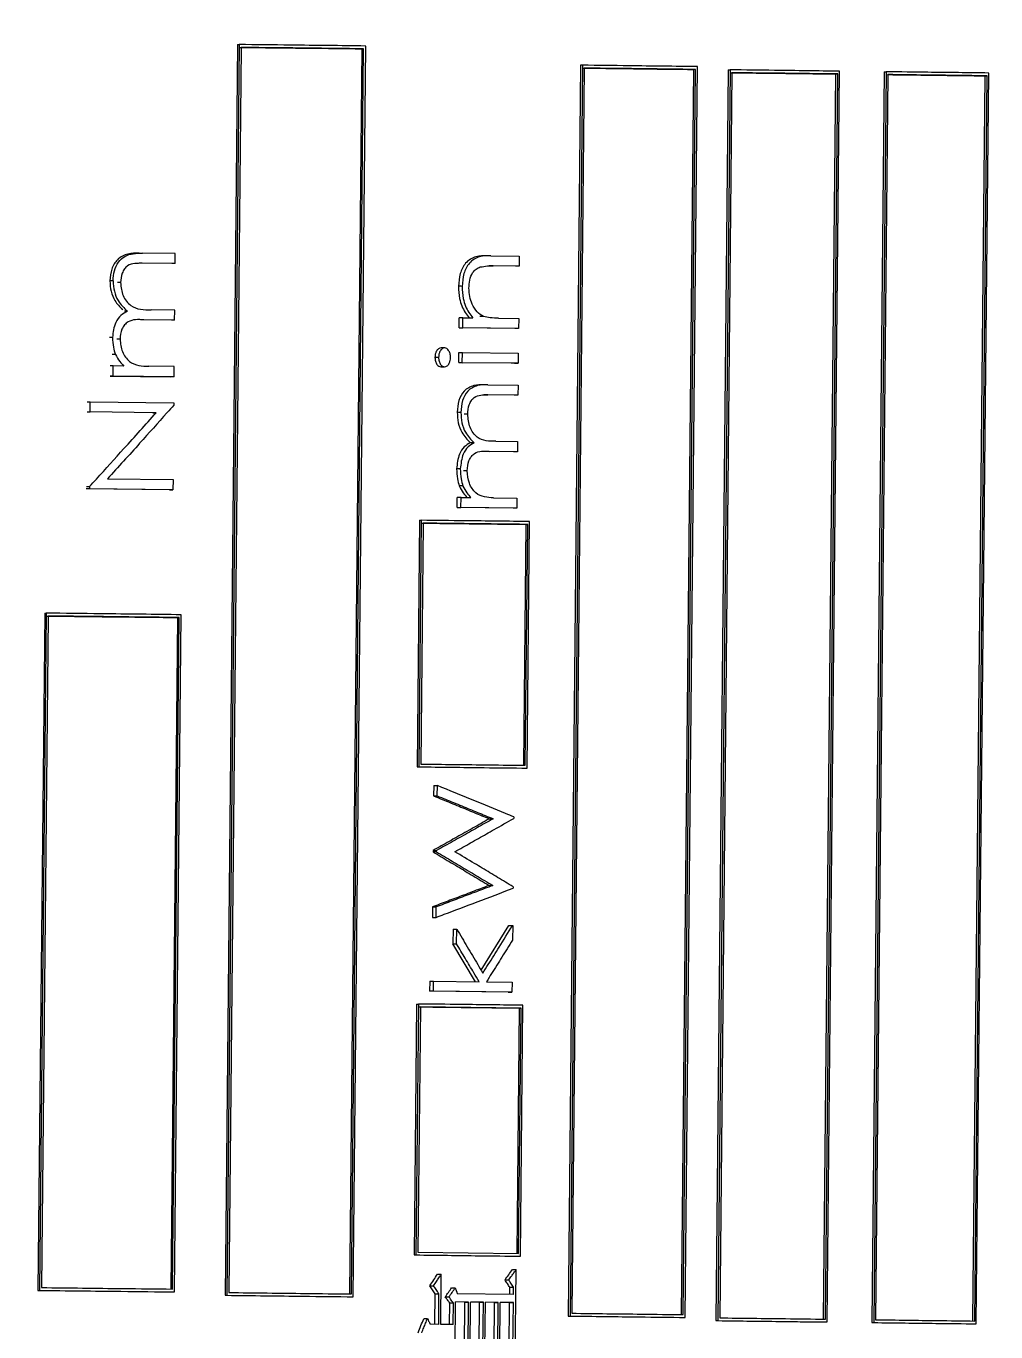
# Model space of a CAD drawing. Header units: millimetres. Extents: x 2448 to 4397, y 790 to 2168.
# Drawn here: x 3195.78 to 3211.23, y 996.73 to 1017.53 of the extents above; entities that cross this region are included whole.
import ezdxf

# ---------------------------------------------------------------- set-up
doc = ezdxf.new("R2010")
doc.units = ezdxf.units.MM

msp = doc.modelspace()

# ---------------------------------------------------------------- linework, layer by layer
at = {"color": 7, "linetype": 'Continuous', "lineweight": 25}
for p, q in [((3199.144, 1017.234), (3198.947, 997.315)), ((3199.171, 1017.234), (3198.974, 997.315)), ((3199.203, 1017.188), (3199.007, 997.359)), ((3201.126, 1017.166), (3200.929, 997.337)), ((3200.958, 997.337), (3201.154, 1017.166)), ((3200.989, 997.292), (3201.186, 1017.21)), ((3201.126, 1017.166), (3201.154, 1017.166)), ((3204.608, 1016.904), (3204.411, 996.985)), ((3204.639, 1016.904), (3204.442, 996.985)), ((3204.668, 1016.858), (3204.472, 997.03)), ((3206.41, 1016.837), (3206.214, 997.009)), ((3206.246, 997.008), (3206.442, 1016.837)), ((3206.274, 996.963), (3206.471, 1016.882)), ((3206.442, 1016.837), (3206.41, 1016.837)), ((3206.962, 1016.831), (3206.764, 996.912)), ((3206.994, 1016.83), (3206.797, 996.912)), ((3207.022, 1016.785), (3206.826, 996.956)), ((3208.673, 1016.765), (3208.476, 996.936)), ((3208.51, 996.936), (3208.706, 1016.765)), ((3208.536, 996.891), (3208.734, 1016.809)), ((3208.673, 1016.765), (3208.706, 1016.765)), ((3209.447, 1016.8), (3209.25, 996.882)), ((3209.481, 1016.8), (3209.283, 996.881)), ((3209.507, 1016.755), (3209.31, 996.926)), ((3211.051, 1016.735), (3210.854, 996.907)), ((3210.889, 996.906), (3211.086, 1016.735)), ((3210.914, 996.861), (3211.112, 1016.78)), ((3211.051, 1016.735), (3211.086, 1016.735)), ((3197.627, 1013.75), (3197.576, 1013.75)), ((3197.578, 1013.912), (3197.629, 1013.911)), ((3198.151, 1013.744), (3197.627, 1013.75)), ((3198.153, 1013.905), (3197.629, 1013.911)), ((3198.151, 1013.744), (3198.099, 1013.744)), ((3198.151, 1013.744), (3198.153, 1013.905)), ((3203.17, 1013.87), (3203.11, 1013.871)), ((3203.181, 1013.87), (3203.121, 1013.87)), ((3203.181, 1013.87), (3203.634, 1013.865)), ((3203.634, 1013.865), (3203.632, 1013.703)), ((3203.215, 1013.708), (3203.156, 1013.708)), ((3203.572, 1013.703), (3203.203, 1013.708)), ((3203.632, 1013.703), (3203.215, 1013.708)), ((3203.632, 1013.703), (3203.572, 1013.703)), ((3197.281, 1013.442), (3197.23, 1013.442)), ((3198.144, 1013.005), (3197.768, 1013.01)), ((3198.142, 1012.844), (3198.144, 1013.005)), ((3202.673, 1012.722), (3202.675, 1012.883)), ((3202.733, 1012.883), (3202.675, 1012.883)), ((3202.732, 1012.721), (3202.733, 1012.883)), ((3202.733, 1012.883), (3202.895, 1012.881)), ((3203.065, 1012.904), (3203.006, 1012.904)), ((3197.651, 1012.849), (3197.599, 1012.85)), ((3198.142, 1012.844), (3197.651, 1012.849)), ((3198.142, 1012.844), (3198.09, 1012.844)), ((3203.562, 1012.711), (3202.673, 1012.722)), ((3203.622, 1012.711), (3202.732, 1012.721)), ((3203.303, 1012.876), (3203.624, 1012.872)), ((3203.622, 1012.711), (3203.562, 1012.711)), ((3203.624, 1012.872), (3203.622, 1012.711)), ((3197.153, 1012.57), (3197.102, 1012.57)), ((3197.272, 1012.541), (3197.221, 1012.541)), ((3202.445, 1012.402), (3202.387, 1012.402)), ((3202.668, 1012.168), (3202.669, 1012.329)), ((3202.669, 1012.329), (3202.728, 1012.329)), ((3202.726, 1012.167), (3202.728, 1012.329)), ((3202.728, 1012.329), (3203.618, 1012.318)), ((3203.618, 1012.318), (3203.617, 1012.157)), ((3197.165, 1012.116), (3197.115, 1012.117)), ((3197.164, 1011.955), (3197.165, 1012.116)), ((3197.335, 1012.114), (3197.165, 1012.116)), ((3198.135, 1012.105), (3197.729, 1012.11)), ((3198.133, 1011.944), (3198.135, 1012.105)), ((3202.348, 1012.252), (3202.29, 1012.252)), ((3202.384, 1012.102), (3202.442, 1012.102)), ((3202.714, 1012.167), (3202.668, 1012.168)), ((3202.668, 1012.168), (3202.726, 1012.167)), ((3203.617, 1012.157), (3202.726, 1012.167)), ((3203.557, 1012.157), (3203.502, 1012.158)), ((3203.557, 1012.157), (3203.617, 1012.157)), ((3197.113, 1011.955), (3198.081, 1011.944)), ((3198.133, 1011.944), (3197.164, 1011.955)), ((3198.133, 1011.944), (3198.081, 1011.944)), ((3203.131, 1011.655), (3203.071, 1011.655)), ((3203.133, 1011.816), (3203.073, 1011.817)), ((3203.552, 1011.65), (3203.126, 1011.655)), ((3203.612, 1011.649), (3203.131, 1011.655)), ((3203.133, 1011.816), (3203.613, 1011.811)), ((3203.612, 1011.649), (3203.552, 1011.65)), ((3203.613, 1011.811), (3203.612, 1011.649)), ((3196.798, 1011.382), (3196.799, 1011.544)), ((3196.799, 1011.544), (3198.129, 1011.528)), ((3198.129, 1011.528), (3198.129, 1011.492)), ((3197.846, 1011.37), (3196.798, 1011.382)), ((3202.812, 1011.347), (3202.754, 1011.347)), ((3203.26, 1010.915), (3203.604, 1010.911)), ((3203.604, 1010.911), (3203.603, 1010.749)), ((3203.152, 1010.755), (3203.092, 1010.755)), ((3203.543, 1010.75), (3203.15, 1010.754)), ((3203.603, 1010.749), (3203.152, 1010.755)), ((3203.603, 1010.749), (3203.543, 1010.75)), ((3202.694, 1010.475), (3202.635, 1010.475)), ((3202.804, 1010.446), (3202.745, 1010.446)), ((3196.786, 1010.193), (3196.786, 1010.159)), ((3197.075, 1010.317), (3198.117, 1010.305)), ((3198.117, 1010.305), (3198.116, 1010.144)), ((3198.063, 1010.144), (3196.735, 1010.159)), ((3198.116, 1010.144), (3196.786, 1010.159)), ((3202.645, 1009.86), (3202.646, 1010.022)), ((3202.705, 1010.021), (3202.646, 1010.022)), ((3202.703, 1009.86), (3202.705, 1010.021)), ((3202.705, 1010.021), (3202.861, 1010.02)), ((3203.222, 1010.015), (3203.595, 1010.011)), ((3203.595, 1010.011), (3203.594, 1009.849)), ((3203.534, 1009.85), (3202.645, 1009.86)), ((3203.594, 1009.849), (3202.703, 1009.86)), ((3203.594, 1009.849), (3203.534, 1009.85)), ((3202.043, 1009.657), (3202.004, 1005.731)), ((3202.072, 1009.657), (3202.033, 1005.731)), ((3202.103, 1009.612), (3202.065, 1005.775)), ((3203.737, 1009.592), (3203.699, 1005.756)), ((3203.729, 1005.756), (3203.767, 1009.592)), ((3203.737, 1009.592), (3203.767, 1009.592)), ((3203.759, 1005.711), (3203.798, 1009.637)), ((3196.072, 1008.178), (3195.965, 997.394)), ((3196.096, 1008.178), (3195.989, 997.394)), ((3196.129, 1008.133), (3196.023, 997.439)), ((3196.072, 1008.178), (3196.096, 1008.178)), ((3198.187, 1008.109), (3198.081, 997.415)), ((3198.107, 997.415), (3198.213, 1008.109)), ((3198.14, 997.369), (3198.247, 1008.153)), ((3198.213, 1008.109), (3198.187, 1008.109)), ((3202.004, 1005.731), (3203.728, 1005.711)), ((3203.729, 1005.711), (3203.759, 1005.711)), ((3202.27, 1005.434), (3202.268, 1005.269)), ((3202.27, 1005.434), (3202.328, 1005.433)), ((3202.326, 1005.268), (3202.328, 1005.433)), ((3202.268, 1005.269), (3202.326, 1005.268)), ((3203.156, 1004.904), (3203.215, 1004.904)), ((3203.545, 1004.934), (3203.545, 1004.91)), ((3202.259, 1004.4), (3202.259, 1004.377)), ((3202.317, 1004.376), (3202.259, 1004.377)), ((3202.317, 1004.376), (3202.317, 1004.4)), ((3203.152, 1003.842), (3203.211, 1003.842)), ((3203.534, 1003.821), (3203.534, 1003.798)), ((3202.25, 1003.501), (3202.249, 1003.334)), ((3202.25, 1003.501), (3202.309, 1003.5)), ((3202.307, 1003.333), (3202.309, 1003.5)), ((3202.578, 1003.145), (3202.576, 1002.913)), ((3202.578, 1003.145), (3202.637, 1003.145)), ((3202.634, 1002.913), (3202.637, 1003.145)), ((3203.024, 1002.494), (3203.468, 1003.204)), ((3203.528, 1003.204), (3203.526, 1002.972)), ((3202.934, 1002.31), (3202.576, 1002.913)), ((3202.207, 1002.319), (3202.205, 1002.157)), ((3202.264, 1002.157), (3202.265, 1002.318)), ((3202.265, 1002.318), (3202.993, 1002.31)), ((3203.11, 1002.308), (3203.519, 1002.304)), ((3203.519, 1002.304), (3203.517, 1002.142)), ((3203.458, 1002.143), (3202.205, 1002.157)), ((3203.517, 1002.142), (3202.264, 1002.157)), ((3203.458, 1002.143), (3203.517, 1002.142)), ((3201.998, 1001.954), (3201.958, 997.958)), ((3202.027, 1001.954), (3201.987, 997.958)), ((3201.998, 1001.954), (3202.027, 1001.954)), ((3202.057, 1001.909), (3202.019, 998.002)), ((3203.661, 1001.89), (3202.057, 1001.909)), ((3203.631, 1001.89), (3203.592, 997.984)), ((3203.622, 997.983), (3203.661, 1001.89)), ((3203.631, 1001.89), (3203.661, 1001.89)), ((3203.651, 997.938), (3203.691, 1001.935)), ((3201.958, 997.958), (3203.621, 997.938)), ((3202.019, 998.002), (3203.622, 997.983)), ((3203.621, 997.938), (3203.651, 997.938)), ((3203.57, 996.284), (3203.585, 997.725)), ((3202.382, 996.853), (3202.39, 997.651)), ((3203.406, 997.561), (3203.466, 997.561)), ((3195.965, 997.394), (3198.114, 997.37)), ((3198.114, 997.37), (3198.14, 997.369)), ((3198.947, 997.315), (3200.96, 997.292)), ((3200.961, 997.292), (3200.989, 997.292)), ((3202.21, 997.468), (3202.268, 997.468)), ((3202.29, 996.854), (3202.295, 997.34)), ((3202.349, 996.853), (3202.354, 997.34)), ((3202.454, 997.29), (3202.513, 997.289)), ((3203.542, 997.326), (3202.646, 997.337)), ((3203.482, 997.326), (3203.483, 997.443)), ((3203.542, 997.326), (3203.543, 997.443)), ((3202.523, 996.851), (3202.527, 997.192)), ((3202.585, 997.191), (3202.527, 997.192)), ((3202.582, 996.85), (3202.585, 997.191)), ((3202.611, 996.47), (3202.619, 997.21)), ((3202.824, 997.208), (3202.619, 997.21)), ((3202.765, 997.208), (3202.619, 997.21)), ((3202.758, 996.468), (3202.765, 997.208)), ((3202.765, 997.208), (3202.824, 997.208)), ((3202.817, 996.468), (3202.824, 997.208)), ((3202.85, 996.468), (3202.857, 997.207)), ((3203.062, 997.205), (3202.857, 997.207)), ((3203.002, 997.206), (3202.857, 997.207)), ((3202.995, 996.466), (3203.002, 997.206)), ((3203.002, 997.206), (3203.062, 997.205)), ((3203.054, 996.465), (3203.062, 997.205)), ((3203.087, 996.465), (3203.095, 997.205)), ((3203.298, 997.202), (3203.095, 997.205)), ((3203.239, 997.203), (3203.095, 997.204)), ((3203.231, 996.463), (3203.239, 997.203)), ((3203.239, 997.203), (3203.298, 997.202)), ((3203.291, 996.462), (3203.298, 997.202)), ((3203.324, 996.462), (3203.331, 997.202)), ((3203.54, 997.199), (3203.331, 997.202)), ((3203.48, 997.2), (3203.331, 997.202)), ((3203.473, 996.46), (3203.48, 997.2)), ((3203.48, 997.2), (3203.54, 997.199)), ((3203.533, 996.46), (3203.54, 997.199)), ((3204.411, 996.985), (3206.241, 996.963)), ((3204.411, 996.985), (3204.442, 996.985)), ((3206.242, 996.963), (3206.274, 996.963)), ((3206.764, 996.912), (3208.503, 996.891)), ((3208.503, 996.891), (3208.536, 996.891)), ((3209.25, 996.882), (3210.88, 996.861)), ((3202.349, 996.853), (3202.215, 996.855)), ((3202.582, 996.85), (3202.382, 996.853)), ((3210.88, 996.861), (3210.914, 996.861))]:
    msp.add_line(p, q, dxfattribs=at)
at = {"color": 7, "linetype": 'Continuous', "lineweight": 25, "flags": 128}
for points in [[(3199.144, 1017.234), (3199.159, 1017.234), (3199.171, 1017.234)], [(3204.639, 1016.904), (3204.622, 1016.904), (3204.609, 1016.904)], [(3206.962, 1016.831), (3206.98, 1016.831), (3206.994, 1016.83)], [(3209.447, 1016.8), (3209.466, 1016.8), (3209.481, 1016.8)], [(3197.162, 1013.471), (3197.146, 1013.471), (3197.128, 1013.471), (3197.111, 1013.471)], [(3202.722, 1013.383), (3202.704, 1013.384), (3202.684, 1013.384), (3202.664, 1013.384)], [(3197.392, 1012.986), (3197.376, 1012.986), (3197.361, 1012.986), (3197.342, 1012.986)], [(3202.673, 1012.722), (3202.706, 1012.721), (3202.732, 1012.721)], [(3197.164, 1011.955), (3197.135, 1011.955), (3197.113, 1011.955)], [(3196.75, 1011.544), (3196.777, 1011.544), (3196.799, 1011.544)], [(3196.748, 1011.382), (3196.776, 1011.382), (3196.798, 1011.382)], [(3197.795, 1011.37), (3197.824, 1011.37), (3197.846, 1011.37)], [(3202.703, 1011.376), (3202.684, 1011.376), (3202.664, 1011.376), (3202.644, 1011.377)], [(3202.914, 1010.891), (3202.896, 1010.891), (3202.878, 1010.892), (3202.855, 1010.892)], [(3196.736, 1010.193), (3196.764, 1010.193), (3196.786, 1010.193)], [(3196.786, 1010.159), (3196.758, 1010.159), (3196.735, 1010.159)], [(3198.063, 1010.144), (3198.093, 1010.144), (3198.116, 1010.144)], [(3202.645, 1009.86), (3202.678, 1009.86), (3202.703, 1009.86)], [(3202.043, 1009.657), (3202.06, 1009.657), (3202.072, 1009.657)], [(3202.004, 1005.731), (3202.021, 1005.731), (3202.033, 1005.731)], [(3202.259, 1004.4), (3202.292, 1004.4), (3202.317, 1004.4)], [(3202.249, 1003.334), (3202.281, 1003.334), (3202.307, 1003.333)], [(3203.468, 1003.204), (3203.502, 1003.204), (3203.528, 1003.204)], [(3202.576, 1002.913), (3202.609, 1002.913), (3202.634, 1002.913)], [(3202.207, 1002.319), (3202.24, 1002.319), (3202.265, 1002.318)], [(3202.264, 1002.157), (3202.231, 1002.157), (3202.205, 1002.157)], [(3201.958, 997.958), (3201.975, 997.958), (3201.987, 997.958)], [(3203.525, 997.725), (3203.558, 997.725), (3203.585, 997.725)], [(3202.332, 997.652), (3202.364, 997.651), (3202.39, 997.651)], [(3195.965, 997.394), (3195.978, 997.394), (3195.989, 997.394)], [(3198.947, 997.315), (3198.962, 997.315), (3198.974, 997.315)], [(3202.295, 997.34), (3202.328, 997.34), (3202.354, 997.34)], [(3202.555, 997.435), (3202.588, 997.434), (3202.614, 997.434)], [(3202.614, 997.434), (3202.628, 997.393), (3202.637, 997.365), (3202.646, 997.337)], [(3203.483, 997.443), (3203.516, 997.443), (3203.543, 997.443)], [(3202.169, 996.943), (3202.137, 996.943), (3202.111, 996.943)], [(3206.765, 996.912), (3206.783, 996.912), (3206.797, 996.912)], [(3209.25, 996.882), (3209.268, 996.881), (3209.283, 996.881)]]:
    msp.add_lwpolyline(points, dxfattribs=at)
at = {"color": 7, "linetype": 'Continuous', "lineweight": 25}
for points, knots in [([(3004.749, 1193.304), (3004.581, 1192.123), (3004.103, 1188.762), (3003.535, 1183.195), (3003.134, 1176.603), (3003.021, 1170), (3003.191, 1163.399), (3003.646, 1156.81), (3004.383, 1150.248), (3005.403, 1143.723), (3006.702, 1137.248), (3008.28, 1130.836), (3010.131, 1124.497), (3012.254, 1118.243), (3014.644, 1112.087), (3017.297, 1106.04), (3020.208, 1100.112), (3023.371, 1094.315), (3026.781, 1088.66), (3030.432, 1083.156), (3034.316, 1077.815), (3038.426, 1072.646), (3042.755, 1067.659), (3047.294, 1062.863), (3052.036, 1058.267), (3056.972, 1053.879), (3062.091, 1049.708), (3067.386, 1045.761), (3072.845, 1042.045), (3078.46, 1038.568), (3084.219, 1035.336), (3090.112, 1032.355), (3096.127, 1029.63), (3102.254, 1027.167), (3108.482, 1024.97), (3114.799, 1023.043), (3121.192, 1021.39), (3127.651, 1020.014), (3134.163, 1018.917), (3140.717, 1018.101), (3147.299, 1017.568), (3153.898, 1017.319), (3160.502, 1017.355), (3167.098, 1017.674), (3173.674, 1018.278), (3180.219, 1019.164), (3186.719, 1020.331), (3193.162, 1021.776), (3199.538, 1023.498), (3205.833, 1025.492), (3212.037, 1027.756), (3218.138, 1030.285), (3224.124, 1033.074), (3229.984, 1036.118), (3235.708, 1039.412), (3241.285, 1042.949), (3246.704, 1046.723), (3251.956, 1050.726), (3257.031, 1054.952), (3261.919, 1059.393), (3266.611, 1064.04), (3271.099, 1068.884), (3275.374, 1073.918), (3279.428, 1079.13), (3283.255, 1084.513), (3286.846, 1090.055), (3290.195, 1095.747), (3293.296, 1101.577), (3296.143, 1107.536), (3298.731, 1113.611), (3301.055, 1119.793), (3303.111, 1126.069), (3304.894, 1132.427), (3306.402, 1138.856), (3307.632, 1145.345), (3308.582, 1151.88), (3309.249, 1158.45), (3309.633, 1165.043), (3309.733, 1171.646), (3309.548, 1178.247), (3309.079, 1184.834), (3308.327, 1191.395), (3307.293, 1197.918), (3305.98, 1204.39), (3304.389, 1210.799), (3302.523, 1217.134), (3300.387, 1223.383), (3297.984, 1229.534), (3295.318, 1235.576), (3292.394, 1241.497), (3289.218, 1247.287), (3285.796, 1252.935), (3282.133, 1258.43), (3278.238, 1263.763), (3274.117, 1268.923), (3269.777, 1273.901), (3265.227, 1278.687), (3260.475, 1283.273), (3255.53, 1287.65), (3250.402, 1291.811), (3245.099, 1295.746), (3239.631, 1299.45), (3234.009, 1302.915), (3228.243, 1306.134), (3222.344, 1309.102), (3216.322, 1311.814), (3210.19, 1314.264), (3203.957, 1316.447), (3197.637, 1318.361), (3191.24, 1320), (3184.778, 1321.362), (3178.263, 1322.445), (3171.708, 1323.247), (3165.125, 1323.765), (3158.525, 1324), (3151.921, 1323.95), (3145.326, 1323.616), (3138.751, 1322.999), (3132.209, 1322.099), (3125.711, 1320.918), (3119.271, 1319.458), (3112.899, 1317.723), (3106.608, 1315.715), (3100.409, 1313.437), (3094.314, 1310.895), (3088.334, 1308.093), (3082.48, 1305.037), (3076.763, 1301.731), (3071.194, 1298.182), (3065.783, 1294.396), (3060.54, 1290.381), (3055.474, 1286.144), (3050.596, 1281.693), (3045.914, 1277.036), (3041.436, 1272.182), (3037.172, 1267.139), (3033.129, 1261.918), (3029.314, 1256.527), (3025.735, 1250.977), (3022.398, 1245.278), (3019.31, 1239.441), (3016.476, 1233.476), (3013.901, 1227.395), (3011.59, 1221.208), (3009.548, 1214.928), (3007.778, 1208.566), (3006.286, 1202.133), (3005.324, 1197.034), (3004.868, 1194.081), (3004.749, 1193.304)], [0, 0, 0, 0, 0.0037171, 0.0105707, 0.0174248, 0.0242788, 0.0311328, 0.0379868, 0.0448409, 0.0516949, 0.0585489, 0.065403, 0.072257, 0.079111, 0.085965, 0.0928191, 0.0996731, 0.1065271, 0.1133812, 0.1202352, 0.1270892, 0.1339432, 0.1407973, 0.1476513, 0.1545053, 0.1613594, 0.1682134, 0.1750674, 0.1819215, 0.1887755, 0.1956295, 0.2024835, 0.2093376, 0.2161916, 0.2230456, 0.2298997, 0.2367537, 0.2436077, 0.2504618, 0.2573158, 0.2641698, 0.2710238, 0.2778779, 0.2847319, 0.2915859, 0.29844, 0.305294, 0.312148, 0.3190021, 0.3258561, 0.3327101, 0.3395641, 0.3464182, 0.3532722, 0.3601262, 0.3669803, 0.3738343, 0.3806883, 0.3875424, 0.3943964, 0.4012504, 0.4081044, 0.4149585, 0.4218125, 0.4286665, 0.4355206, 0.4423746, 0.4492286, 0.4560827, 0.4629367, 0.4697907, 0.4766447, 0.4834988, 0.4903528, 0.4972068, 0.5040609, 0.5109149, 0.5177689, 0.5246229, 0.531477, 0.538331, 0.545185, 0.5520391, 0.5588931, 0.5657471, 0.5726011, 0.5794552, 0.5863092, 0.5931632, 0.6000173, 0.6068713, 0.6137253, 0.6205793, 0.6274334, 0.6342874, 0.6411414, 0.6479955, 0.6548495, 0.6617035, 0.6685576, 0.6754116, 0.6822656, 0.6891196, 0.6959737, 0.7028277, 0.7096817, 0.7165358, 0.7233898, 0.7302438, 0.7370979, 0.7439519, 0.7508059, 0.7576599, 0.764514, 0.771368, 0.778222, 0.7850761, 0.7919301, 0.7987841, 0.8056382, 0.8124922, 0.8193462, 0.8262002, 0.8330543, 0.8399083, 0.8467623, 0.8536164, 0.8604704, 0.8673244, 0.8741785, 0.8810325, 0.8878865, 0.8947405, 0.9015946, 0.9084486, 0.9153026, 0.9221567, 0.9290107, 0.9358647, 0.9427188, 0.9495728, 0.9564268, 0.9632808, 0.9701349, 0.9769889, 0.9838429, 0.990697, 0.997551, 1, 1, 1, 1]), ([(3201.186, 1017.21), (3200.987, 1017.213), (3200.589, 1017.217), (3199.918, 1017.225), (3199.443, 1017.23), (3199.171, 1017.234)], [0, 0, 0, 0, 0.3000921, 0.6001842, 1, 1, 1, 1]), ([(3199.176, 1017.188), (3199.544, 1017.184), (3200.201, 1017.177), (3200.843, 1017.169), (3201.126, 1017.166)], [0, 0, 0, 0, 0.559999, 1, 1, 1, 1]), ([(3201.154, 1017.166), (3200.955, 1017.168), (3200.557, 1017.173), (3199.907, 1017.18), (3199.453, 1017.185), (3199.203, 1017.188)], [0, 0, 0, 0, 0.309932, 0.619864, 1, 1, 1, 1]), ([(3204.638, 1016.859), (3204.973, 1016.855), (3205.572, 1016.847), (3206.154, 1016.84), (3206.41, 1016.837)], [0, 0, 0, 0, 0.559999, 1, 1, 1, 1]), ([(3206.471, 1016.882), (3206.291, 1016.884), (3205.93, 1016.888), (3205.32, 1016.896), (3204.887, 1016.901), (3204.639, 1016.904)], [0, 0, 0, 0, 0.3000922, 0.6001843, 1, 1, 1, 1]), ([(3206.442, 1016.837), (3206.262, 1016.839), (3205.901, 1016.844), (3205.31, 1016.851), (3204.896, 1016.856), (3204.668, 1016.858)], [0, 0, 0, 0, 0.309932, 0.619864, 1, 1, 1, 1]), ([(3208.734, 1016.809), (3208.563, 1016.811), (3208.221, 1016.815), (3207.642, 1016.823), (3207.23, 1016.828), (3206.994, 1016.83)], [0, 0, 0, 0, 0.300092, 0.600184, 1, 1, 1, 1]), ([(3206.99, 1016.785), (3207.309, 1016.781), (3207.878, 1016.775), (3208.43, 1016.768), (3208.673, 1016.765)], [0, 0, 0, 0, 0.559999, 1, 1, 1, 1]), ([(3208.706, 1016.765), (3208.535, 1016.767), (3208.193, 1016.771), (3207.632, 1016.778), (3207.239, 1016.782), (3207.022, 1016.785)], [0, 0, 0, 0, 0.309932, 0.619864, 1, 1, 1, 1]), ([(3209.473, 1016.755), (3209.772, 1016.751), (3210.307, 1016.745), (3210.823, 1016.738), (3211.051, 1016.735)], [0, 0, 0, 0, 0.559999, 1, 1, 1, 1]), ([(3211.112, 1016.78), (3210.952, 1016.782), (3210.632, 1016.786), (3210.089, 1016.792), (3209.702, 1016.797), (3209.481, 1016.8)], [0, 0, 0, 0, 0.300092, 0.600184, 1, 1, 1, 1]), ([(3211.086, 1016.735), (3210.926, 1016.737), (3210.606, 1016.741), (3210.08, 1016.748), (3209.71, 1016.752), (3209.507, 1016.755)], [0, 0, 0, 0, 0.309932, 0.619864, 1, 1, 1, 1]), ([(3197.578, 1013.912), (3197.517, 1013.911), (3197.397, 1013.91), (3197.229, 1013.831), (3197.128, 1013.661), (3197.117, 1013.535), (3197.111, 1013.471)], [0, 0, 0, 0, 0.269707, 0.541355, 0.76654, 1, 1, 1, 1]), ([(3197.162, 1013.471), (3197.166, 1013.525), (3197.174, 1013.633), (3197.242, 1013.773), (3197.39, 1013.908), (3197.531, 1013.91), (3197.629, 1013.911)], [0, 0, 0, 0, 0.198543, 0.391995, 0.577637, 1, 1, 1, 1]), ([(3197.627, 1013.75), (3197.588, 1013.749), (3197.509, 1013.749), (3197.405, 1013.729), (3197.341, 1013.662), (3197.293, 1013.573), (3197.286, 1013.494), (3197.281, 1013.442)], [0, 0, 0, 0, 0.240522, 0.481059, 0.610602, 0.74447, 1, 1, 1, 1]), ([(3203.121, 1013.87), (3203.061, 1013.87), (3202.941, 1013.87), (3202.776, 1013.776), (3202.681, 1013.588), (3202.67, 1013.453), (3202.664, 1013.384)], [0, 0, 0, 0, 0.26938, 0.540802, 0.766604, 1, 1, 1, 1]), ([(3203.181, 1013.87), (3203.121, 1013.87), (3203, 1013.87), (3202.835, 1013.776), (3202.739, 1013.588), (3202.728, 1013.452), (3202.722, 1013.383)], [0, 0, 0, 0, 0.269541, 0.541055, 0.766777, 1, 1, 1, 1]), ([(3203.012, 1013.691), (3203.05, 1013.698), (3203.117, 1013.71), (3203.185, 1013.709), (3203.215, 1013.708)], [0, 0, 0, 0, 0.559974, 1, 1, 1, 1]), ([(3202.832, 1013.354), (3202.835, 1013.398), (3202.839, 1013.484), (3202.88, 1013.593), (3202.943, 1013.663), (3202.989, 1013.682), (3203.012, 1013.691)], [0, 0, 0, 0, 0.291534, 0.575705, 0.790687, 1, 1, 1, 1]), ([(3197.111, 1013.471), (3197.115, 1013.415), (3197.122, 1013.304), (3197.189, 1013.135), (3197.27, 1013.058), (3197.315, 1013.015)], [0, 0, 0, 0, 0.311943, 0.617686, 1, 1, 1, 1]), ([(3197.162, 1013.471), (3197.165, 1013.415), (3197.173, 1013.303), (3197.246, 1013.123), (3197.337, 1013.037), (3197.392, 1012.986)], [0, 0, 0, 0, 0.289106, 0.572536, 1, 1, 1, 1]), ([(3197.281, 1013.442), (3197.289, 1013.37), (3197.3, 1013.26), (3197.372, 1013.142), (3197.507, 1013.012), (3197.653, 1013.01), (3197.768, 1013.01)], [0, 0, 0, 0, 0.255444, 0.389099, 0.518988, 1, 1, 1, 1]), ([(3202.664, 1013.384), (3202.667, 1013.317), (3202.672, 1013.208), (3202.715, 1013.069), (3202.768, 1012.965), (3202.814, 1012.909), (3202.836, 1012.881)], [0, 0, 0, 0, 0.347313, 0.569192, 0.786674, 1, 1, 1, 1]), ([(3202.722, 1013.383), (3202.726, 1013.317), (3202.731, 1013.208), (3202.774, 1013.068), (3202.827, 1012.964), (3202.872, 1012.909), (3202.895, 1012.881)], [0, 0, 0, 0, 0.347217, 0.569074, 0.786588, 1, 1, 1, 1]), ([(3203.065, 1012.904), (3203.028, 1012.925), (3202.955, 1012.969), (3202.882, 1013.089), (3202.838, 1013.221), (3202.834, 1013.309), (3202.832, 1013.354)], [0, 0, 0, 0, 0.267763, 0.545765, 0.771, 1, 1, 1, 1]), ([(3197.392, 1012.986), (3197.355, 1012.967), (3197.28, 1012.929), (3197.178, 1012.786), (3197.162, 1012.652), (3197.153, 1012.57)], [0, 0, 0, 0, 0.269147, 0.547084, 1, 1, 1, 1]), ([(3203.303, 1012.876), (3203.259, 1012.876), (3203.179, 1012.877), (3203.099, 1012.896), (3203.065, 1012.904)], [0, 0, 0, 0, 0.559792, 1, 1, 1, 1]), ([(3197.651, 1012.849), (3197.563, 1012.855), (3197.452, 1012.862), (3197.341, 1012.771), (3197.286, 1012.68), (3197.278, 1012.596), (3197.272, 1012.541)], [0, 0, 0, 0, 0.481494, 0.610478, 0.744143, 1, 1, 1, 1]), ([(3197.153, 1012.57), (3197.155, 1012.517), (3197.159, 1012.423), (3197.187, 1012.336), (3197.2, 1012.298)], [0, 0, 0, 0, 0.5625979, 1, 1, 1, 1]), ([(3197.272, 1012.541), (3197.28, 1012.472), (3197.291, 1012.368), (3197.356, 1012.254), (3197.439, 1012.163), (3197.572, 1012.116), (3197.676, 1012.112), (3197.729, 1012.11)], [0, 0, 0, 0, 0.25444, 0.387871, 0.517786, 0.759407, 1, 1, 1, 1]), ([(3197.2, 1012.298), (3197.195, 1012.298), (3197.185, 1012.299), (3197.168, 1012.299), (3197.156, 1012.299), (3197.149, 1012.299)], [0, 0, 0, 0, 0.283903, 0.567805, 1, 1, 1, 1]), ([(3197.2, 1012.298), (3197.221, 1012.259), (3197.259, 1012.19), (3197.312, 1012.137), (3197.335, 1012.114)], [0, 0, 0, 0, 0.564548, 1, 1, 1, 1]), ([(3202.387, 1012.402), (3202.372, 1012.399), (3202.342, 1012.393), (3202.311, 1012.35), (3202.293, 1012.302), (3202.291, 1012.269), (3202.29, 1012.252)], [0, 0, 0, 0, 0.2651149, 0.5422114, 0.7688383, 1, 1, 1, 1]), ([(3202.445, 1012.402), (3202.43, 1012.399), (3202.4, 1012.393), (3202.369, 1012.35), (3202.351, 1012.302), (3202.349, 1012.269), (3202.348, 1012.252)], [0, 0, 0, 0, 0.265299, 0.542424, 0.768972, 1, 1, 1, 1]), ([(3202.538, 1012.25), (3202.536, 1012.271), (3202.534, 1012.313), (3202.51, 1012.362), (3202.48, 1012.395), (3202.456, 1012.399), (3202.445, 1012.402)], [0, 0, 0, 0, 0.292451, 0.576732, 0.791641, 1, 1, 1, 1]), ([(3202.29, 1012.252), (3202.291, 1012.231), (3202.294, 1012.19), (3202.318, 1012.14), (3202.349, 1012.108), (3202.372, 1012.104), (3202.384, 1012.102)], [0, 0, 0, 0, 0.292637, 0.576907, 0.79163, 1, 1, 1, 1]), ([(3202.348, 1012.252), (3202.349, 1012.231), (3202.352, 1012.189), (3202.376, 1012.14), (3202.407, 1012.107), (3202.43, 1012.103), (3202.442, 1012.102)], [0, 0, 0, 0, 0.292474, 0.576686, 0.791478, 1, 1, 1, 1]), ([(3202.442, 1012.102), (3202.456, 1012.105), (3202.486, 1012.111), (3202.516, 1012.153), (3202.535, 1012.2), (3202.537, 1012.233), (3202.538, 1012.25)], [0, 0, 0, 0, 0.265244, 0.542469, 0.769087, 1, 1, 1, 1]), ([(3203.073, 1011.817), (3203.018, 1011.816), (3202.907, 1011.815), (3202.753, 1011.736), (3202.66, 1011.566), (3202.649, 1011.44), (3202.644, 1011.377)], [0, 0, 0, 0, 0.269707, 0.541355, 0.76654, 1, 1, 1, 1]), ([(3203.133, 1011.816), (3203.077, 1011.816), (3202.966, 1011.815), (3202.812, 1011.736), (3202.718, 1011.565), (3202.708, 1011.44), (3202.703, 1011.376)], [0, 0, 0, 0, 0.269863, 0.541607, 0.766717, 1, 1, 1, 1]), ([(3202.812, 1011.347), (3202.817, 1011.399), (3202.823, 1011.478), (3202.867, 1011.567), (3202.927, 1011.634), (3203.022, 1011.654), (3203.094, 1011.655), (3203.131, 1011.655)], [0, 0, 0, 0, 0.255745, 0.389494, 0.518926, 0.75947, 1, 1, 1, 1]), ([(3198.129, 1011.492), (3198.093, 1011.451), (3197.912, 1011.248), (3197.562, 1010.857), (3197.245, 1010.506), (3197.075, 1010.317)], [0, 0, 0, 0, 0.103531, 0.517658, 1, 1, 1, 1]), ([(3196.786, 1010.193), (3196.823, 1010.233), (3197.007, 1010.436), (3197.361, 1010.828), (3197.676, 1011.18), (3197.846, 1011.37)], [0, 0, 0, 0, 0.103288, 0.516439, 1, 1, 1, 1]), ([(3202.644, 1011.377), (3202.647, 1011.32), (3202.654, 1011.208), (3202.721, 1011.028), (3202.805, 1010.943), (3202.855, 1010.892)], [0, 0, 0, 0, 0.289217, 0.572685, 1, 1, 1, 1]), ([(3202.703, 1011.376), (3202.706, 1011.32), (3202.712, 1011.208), (3202.779, 1011.028), (3202.864, 1010.942), (3202.914, 1010.891)], [0, 0, 0, 0, 0.289106, 0.572536, 1, 1, 1, 1]), ([(3203.26, 1010.915), (3203.154, 1010.916), (3203.02, 1010.917), (3202.895, 1011.047), (3202.83, 1011.165), (3202.819, 1011.275), (3202.812, 1011.347)], [0, 0, 0, 0, 0.481025, 0.61083, 0.744396, 1, 1, 1, 1]), ([(3202.855, 1010.892), (3202.821, 1010.873), (3202.752, 1010.834), (3202.658, 1010.691), (3202.644, 1010.558), (3202.635, 1010.475)], [0, 0, 0, 0, 0.268986, 0.546898, 1, 1, 1, 1]), ([(3202.914, 1010.891), (3202.88, 1010.872), (3202.811, 1010.834), (3202.717, 1010.691), (3202.703, 1010.558), (3202.694, 1010.475)], [0, 0, 0, 0, 0.269147, 0.547084, 1, 1, 1, 1]), ([(3202.804, 1010.446), (3202.809, 1010.501), (3202.816, 1010.585), (3202.867, 1010.676), (3202.969, 1010.767), (3203.071, 1010.76), (3203.152, 1010.755)], [0, 0, 0, 0, 0.256065, 0.389614, 0.51849, 1, 1, 1, 1]), ([(3202.635, 1010.475), (3202.637, 1010.423), (3202.64, 1010.329), (3202.666, 1010.242), (3202.678, 1010.204)], [0, 0, 0, 0, 0.562632, 1, 1, 1, 1]), ([(3202.694, 1010.475), (3202.695, 1010.422), (3202.699, 1010.328), (3202.725, 1010.242), (3202.736, 1010.203)], [0, 0, 0, 0, 0.562598, 1, 1, 1, 1]), ([(3203.222, 1010.015), (3203.175, 1010.017), (3203.078, 1010.021), (3202.957, 1010.069), (3202.88, 1010.159), (3202.82, 1010.273), (3202.81, 1010.377), (3202.804, 1010.446)], [0, 0, 0, 0, 0.240599, 0.482226, 0.612056, 0.745397, 1, 1, 1, 1]), ([(3202.736, 1010.203), (3202.731, 1010.204), (3202.72, 1010.204), (3202.7, 1010.204), (3202.686, 1010.204), (3202.678, 1010.204)], [0, 0, 0, 0, 0.280575, 0.56115, 1, 1, 1, 1]), ([(3202.678, 1010.204), (3202.698, 1010.165), (3202.733, 1010.096), (3202.781, 1010.043), (3202.802, 1010.02)], [0, 0, 0, 0, 0.564613, 1, 1, 1, 1]), ([(3202.736, 1010.203), (3202.756, 1010.165), (3202.791, 1010.096), (3202.84, 1010.043), (3202.861, 1010.02)], [0, 0, 0, 0, 0.564548, 1, 1, 1, 1]), ([(3203.798, 1009.637), (3203.627, 1009.639), (3203.286, 1009.643), (3202.712, 1009.65), (3202.305, 1009.654), (3202.072, 1009.657)], [0, 0, 0, 0, 0.300074, 0.600147, 1, 1, 1, 1]), ([(3202.074, 1009.612), (3202.388, 1009.608), (3202.948, 1009.602), (3203.496, 1009.595), (3203.737, 1009.592)], [0, 0, 0, 0, 0.559998, 1, 1, 1, 1]), ([(3203.767, 1009.592), (3203.597, 1009.594), (3203.237, 1009.598), (3202.683, 1009.605), (3202.296, 1009.609), (3202.103, 1009.612)], [0, 0, 0, 0, 0.311087, 0.65552, 1, 1, 1, 1]), ([(3198.247, 1008.153), (3198.034, 1008.156), (3197.609, 1008.161), (3196.893, 1008.169), (3196.386, 1008.175), (3196.096, 1008.178)], [0, 0, 0, 0, 0.300096, 0.600193, 1, 1, 1, 1]), ([(3196.104, 1008.133), (3196.497, 1008.128), (3197.198, 1008.12), (3197.885, 1008.112), (3198.187, 1008.109)], [0, 0, 0, 0, 0.559999, 1, 1, 1, 1]), ([(3198.213, 1008.109), (3198, 1008.111), (3197.575, 1008.116), (3196.881, 1008.124), (3196.396, 1008.13), (3196.129, 1008.133)], [0, 0, 0, 0, 0.3096917, 0.6193834, 1, 1, 1, 1]), ([(3202.033, 1005.731), (3202.208, 1005.729), (3202.558, 1005.725), (3203.134, 1005.718), (3203.531, 1005.713), (3203.759, 1005.711)], [0, 0, 0, 0, 0.300073, 0.600147, 1, 1, 1, 1]), ([(3202.065, 1005.775), (3202.239, 1005.773), (3202.607, 1005.769), (3203.162, 1005.763), (3203.54, 1005.758), (3203.729, 1005.756)], [0, 0, 0, 0, 0.311087, 0.65552, 1, 1, 1, 1]), ([(3203.545, 1004.934), (3203.502, 1004.951), (3203.288, 1005.04), (3202.884, 1005.207), (3202.519, 1005.355), (3202.328, 1005.433)], [0, 0, 0, 0, 0.1065241, 0.5326258, 1, 1, 1, 1]), ([(3202.268, 1005.269), (3202.313, 1005.25), (3202.449, 1005.195), (3202.665, 1005.106), (3202.916, 1005.003), (3203.076, 1004.937), (3203.156, 1004.904)], [0, 0, 0, 0, 0.151823, 0.45547, 0.727732, 1, 1, 1, 1]), ([(3202.326, 1005.268), (3202.37, 1005.25), (3202.501, 1005.197), (3202.715, 1005.11), (3202.967, 1005.006), (3203.133, 1004.938), (3203.215, 1004.904)], [0, 0, 0, 0, 0.14623, 0.438692, 0.719343, 1, 1, 1, 1]), ([(3203.156, 1004.904), (3203.113, 1004.88), (3202.984, 1004.806), (3202.77, 1004.686), (3202.514, 1004.542), (3202.344, 1004.448), (3202.259, 1004.4)], [0, 0, 0, 0, 0.14531, 0.435931, 0.717962, 1, 1, 1, 1]), ([(3203.215, 1004.904), (3203.174, 1004.88), (3203.049, 1004.81), (3202.837, 1004.69), (3202.58, 1004.546), (3202.405, 1004.449), (3202.317, 1004.4)], [0, 0, 0, 0, 0.1399506, 0.4198522, 0.7099227, 1, 1, 1, 1]), ([(3202.607, 1004.38), (3202.649, 1004.403), (3202.775, 1004.474), (3202.984, 1004.592), (3203.255, 1004.745), (3203.441, 1004.851), (3203.545, 1004.91)], [0, 0, 0, 0, 0.133213, 0.399641, 0.666069, 1, 1, 1, 1]), ([(3202.259, 1004.377), (3202.302, 1004.351), (3202.432, 1004.274), (3202.646, 1004.147), (3202.9, 1003.994), (3203.068, 1003.893), (3203.152, 1003.842)], [0, 0, 0, 0, 0.1441049, 0.4323151, 0.7161543, 1, 1, 1, 1]), ([(3202.317, 1004.376), (3202.359, 1004.352), (3202.484, 1004.278), (3202.695, 1004.151), (3202.952, 1003.998), (3203.125, 1003.894), (3203.211, 1003.842)], [0, 0, 0, 0, 0.1387293, 0.4161883, 0.7080907, 1, 1, 1, 1]), ([(3203.534, 1003.821), (3203.493, 1003.846), (3203.371, 1003.92), (3203.166, 1004.044), (3202.898, 1004.205), (3202.711, 1004.317), (3202.607, 1004.38)], [0, 0, 0, 0, 0.132957, 0.398873, 0.664788, 1, 1, 1, 1]), ([(3203.152, 1003.842), (3203.107, 1003.825), (3202.971, 1003.774), (3202.754, 1003.691), (3202.499, 1003.594), (3202.333, 1003.532), (3202.25, 1003.501)], [0, 0, 0, 0, 0.150999, 0.452998, 0.726496, 1, 1, 1, 1]), ([(3202.307, 1003.333), (3202.351, 1003.35), (3202.571, 1003.432), (3202.982, 1003.587), (3203.344, 1003.725), (3203.534, 1003.798)], [0, 0, 0, 0, 0.1066403, 0.5332068, 1, 1, 1, 1]), ([(3203.211, 1003.842), (3203.168, 1003.825), (3203.037, 1003.776), (3202.822, 1003.694), (3202.565, 1003.597), (3202.394, 1003.532), (3202.309, 1003.5)], [0, 0, 0, 0, 0.145373, 0.43612, 0.718057, 1, 1, 1, 1]), ([(3202.637, 1003.145), (3202.665, 1003.098), (3202.749, 1002.958), (3202.888, 1002.725), (3202.998, 1002.538), (3203.053, 1002.445)], [0, 0, 0, 0, 0.201727, 0.600863, 1, 1, 1, 1]), ([(3203.053, 1002.445), (3203.082, 1002.492), (3203.169, 1002.63), (3203.328, 1002.883), (3203.457, 1003.089), (3203.528, 1003.204)], [0, 0, 0, 0, 0.182688, 0.548063, 1, 1, 1, 1]), ([(3202.993, 1002.31), (3202.966, 1002.357), (3202.892, 1002.481), (3202.772, 1002.682), (3202.68, 1002.836), (3202.634, 1002.913)], [0, 0, 0, 0, 0.234136, 0.617067, 1, 1, 1, 1]), ([(3203.526, 1002.972), (3203.497, 1002.926), (3203.413, 1002.792), (3203.275, 1002.571), (3203.165, 1002.396), (3203.11, 1002.308)], [0, 0, 0, 0, 0.208753, 0.604376, 1, 1, 1, 1]), ([(3203.691, 1001.935), (3203.527, 1001.937), (3203.198, 1001.94), (3202.644, 1001.947), (3202.251, 1001.952), (3202.027, 1001.954)], [0, 0, 0, 0, 0.300068, 0.600137, 1, 1, 1, 1]), ([(3202.029, 1001.909), (3202.331, 1001.905), (3202.87, 1001.899), (3203.398, 1001.893), (3203.631, 1001.89)], [0, 0, 0, 0, 0.559998, 1, 1, 1, 1]), ([(3201.987, 997.958), (3202.156, 997.956), (3202.493, 997.952), (3203.048, 997.945), (3203.432, 997.941), (3203.651, 997.938)], [0, 0, 0, 0, 0.300068, 0.600137, 1, 1, 1, 1]), ([(3203.406, 997.561), (3203.426, 997.588), (3203.465, 997.643), (3203.505, 997.698), (3203.525, 997.725)], [0, 0, 0, 0, 0.5, 1, 1, 1, 1]), ([(3203.466, 997.561), (3203.481, 997.582), (3203.509, 997.62), (3203.549, 997.675), (3203.573, 997.708), (3203.585, 997.725)], [0, 0, 0, 0, 0.393832, 0.696916, 1, 1, 1, 1]), ([(3202.21, 997.468), (3202.23, 997.499), (3202.271, 997.56), (3202.311, 997.621), (3202.332, 997.652)], [0, 0, 0, 0, 0.5, 1, 1, 1, 1]), ([(3202.268, 997.468), (3202.283, 997.49), (3202.311, 997.532), (3202.352, 997.593), (3202.377, 997.632), (3202.39, 997.651)], [0, 0, 0, 0, 0.3703751, 0.6851874, 1, 1, 1, 1]), ([(3203.483, 997.443), (3203.47, 997.463), (3203.444, 997.502), (3203.419, 997.541), (3203.406, 997.561)], [0, 0, 0, 0, 0.5, 1, 1, 1, 1]), ([(3203.543, 997.443), (3203.535, 997.454), (3203.521, 997.477), (3203.495, 997.516), (3203.477, 997.544), (3203.466, 997.561)], [0, 0, 0, 0, 0.2864203, 0.5728407, 1, 1, 1, 1]), ([(3195.989, 997.394), (3196.207, 997.391), (3196.642, 997.387), (3197.36, 997.378), (3197.856, 997.373), (3198.14, 997.369)], [0, 0, 0, 0, 0.300096, 0.600192, 1, 1, 1, 1]), ([(3196.023, 997.439), (3196.241, 997.436), (3196.676, 997.431), (3197.371, 997.423), (3197.846, 997.418), (3198.107, 997.415)], [0, 0, 0, 0, 0.309691, 0.619383, 1, 1, 1, 1]), ([(3198.974, 997.315), (3199.178, 997.313), (3199.586, 997.308), (3200.259, 997.3), (3200.723, 997.295), (3200.989, 997.292)], [0, 0, 0, 0, 0.3000913, 0.6001826, 1, 1, 1, 1]), ([(3199.007, 997.359), (3199.211, 997.357), (3199.619, 997.352), (3200.27, 997.345), (3200.713, 997.34), (3200.958, 997.337)], [0, 0, 0, 0, 0.309931, 0.619863, 1, 1, 1, 1]), ([(3202.295, 997.34), (3202.281, 997.362), (3202.253, 997.404), (3202.224, 997.447), (3202.21, 997.468)], [0, 0, 0, 0, 0.5, 1, 1, 1, 1]), ([(3202.354, 997.34), (3202.346, 997.351), (3202.331, 997.374), (3202.303, 997.416), (3202.282, 997.448), (3202.268, 997.468)], [0, 0, 0, 0, 0.264388, 0.528776, 1, 1, 1, 1]), ([(3202.454, 997.29), (3202.471, 997.314), (3202.505, 997.362), (3202.539, 997.411), (3202.555, 997.435)], [0, 0, 0, 0, 0.5, 1, 1, 1, 1]), ([(3202.527, 997.192), (3202.515, 997.208), (3202.49, 997.241), (3202.466, 997.273), (3202.454, 997.29)], [0, 0, 0, 0, 0.4999996, 1, 1, 1, 1]), ([(3202.513, 997.289), (3202.53, 997.314), (3202.555, 997.35), (3202.589, 997.398), (3202.606, 997.422), (3202.614, 997.434)], [0, 0, 0, 0, 0.5, 0.75, 1, 1, 1, 1]), ([(3202.585, 997.191), (3202.577, 997.202), (3202.561, 997.224), (3202.537, 997.256), (3202.521, 997.278), (3202.513, 997.289)], [0, 0, 0, 0, 0.328624, 0.664312, 1, 1, 1, 1]), ([(3202.022, 996.72), (3202.037, 996.758), (3202.067, 996.832), (3202.096, 996.906), (3202.111, 996.943)], [0, 0, 0, 0, 0.5000005, 1, 1, 1, 1]), ([(3202.08, 996.72), (3202.091, 996.747), (3202.111, 996.797), (3202.141, 996.871), (3202.16, 996.919), (3202.169, 996.943)], [0, 0, 0, 0, 0.358308, 0.679154, 1, 1, 1, 1]), ([(3202.169, 996.943), (3202.176, 996.931), (3202.187, 996.91), (3202.202, 996.88), (3202.211, 996.863), (3202.215, 996.855)], [0, 0, 0, 0, 0.4208653, 0.7104328, 1, 1, 1, 1]), ([(3204.442, 996.985), (3204.628, 996.983), (3205, 996.978), (3205.612, 996.971), (3206.033, 996.966), (3206.274, 996.963)], [0, 0, 0, 0, 0.300091, 0.600183, 1, 1, 1, 1]), ([(3204.472, 997.03), (3204.658, 997.027), (3205.03, 997.023), (3205.622, 997.016), (3206.024, 997.011), (3206.246, 997.008)], [0, 0, 0, 0, 0.3099313, 0.6198626, 1, 1, 1, 1]), ([(3206.797, 996.912), (3206.974, 996.91), (3207.328, 996.905), (3207.909, 996.898), (3208.308, 996.893), (3208.536, 996.891)], [0, 0, 0, 0, 0.300091, 0.600183, 1, 1, 1, 1]), ([(3206.826, 996.956), (3207.002, 996.954), (3207.356, 996.95), (3207.918, 996.943), (3208.3, 996.938), (3208.51, 996.936)], [0, 0, 0, 0, 0.3099313, 0.6198626, 1, 1, 1, 1]), ([(3209.283, 996.881), (3209.449, 996.879), (3209.782, 996.875), (3210.327, 996.868), (3210.701, 996.864), (3210.914, 996.861)], [0, 0, 0, 0, 0.300091, 0.600183, 1, 1, 1, 1]), ([(3209.31, 996.926), (3209.476, 996.924), (3209.809, 996.92), (3210.336, 996.913), (3210.693, 996.909), (3210.889, 996.906)], [0, 0, 0, 0, 0.309931, 0.619863, 1, 1, 1, 1])]:
    msp.add_open_spline(points, degree=3, knots=knots, dxfattribs=at)

doc.saveas('drawing.dxf')
